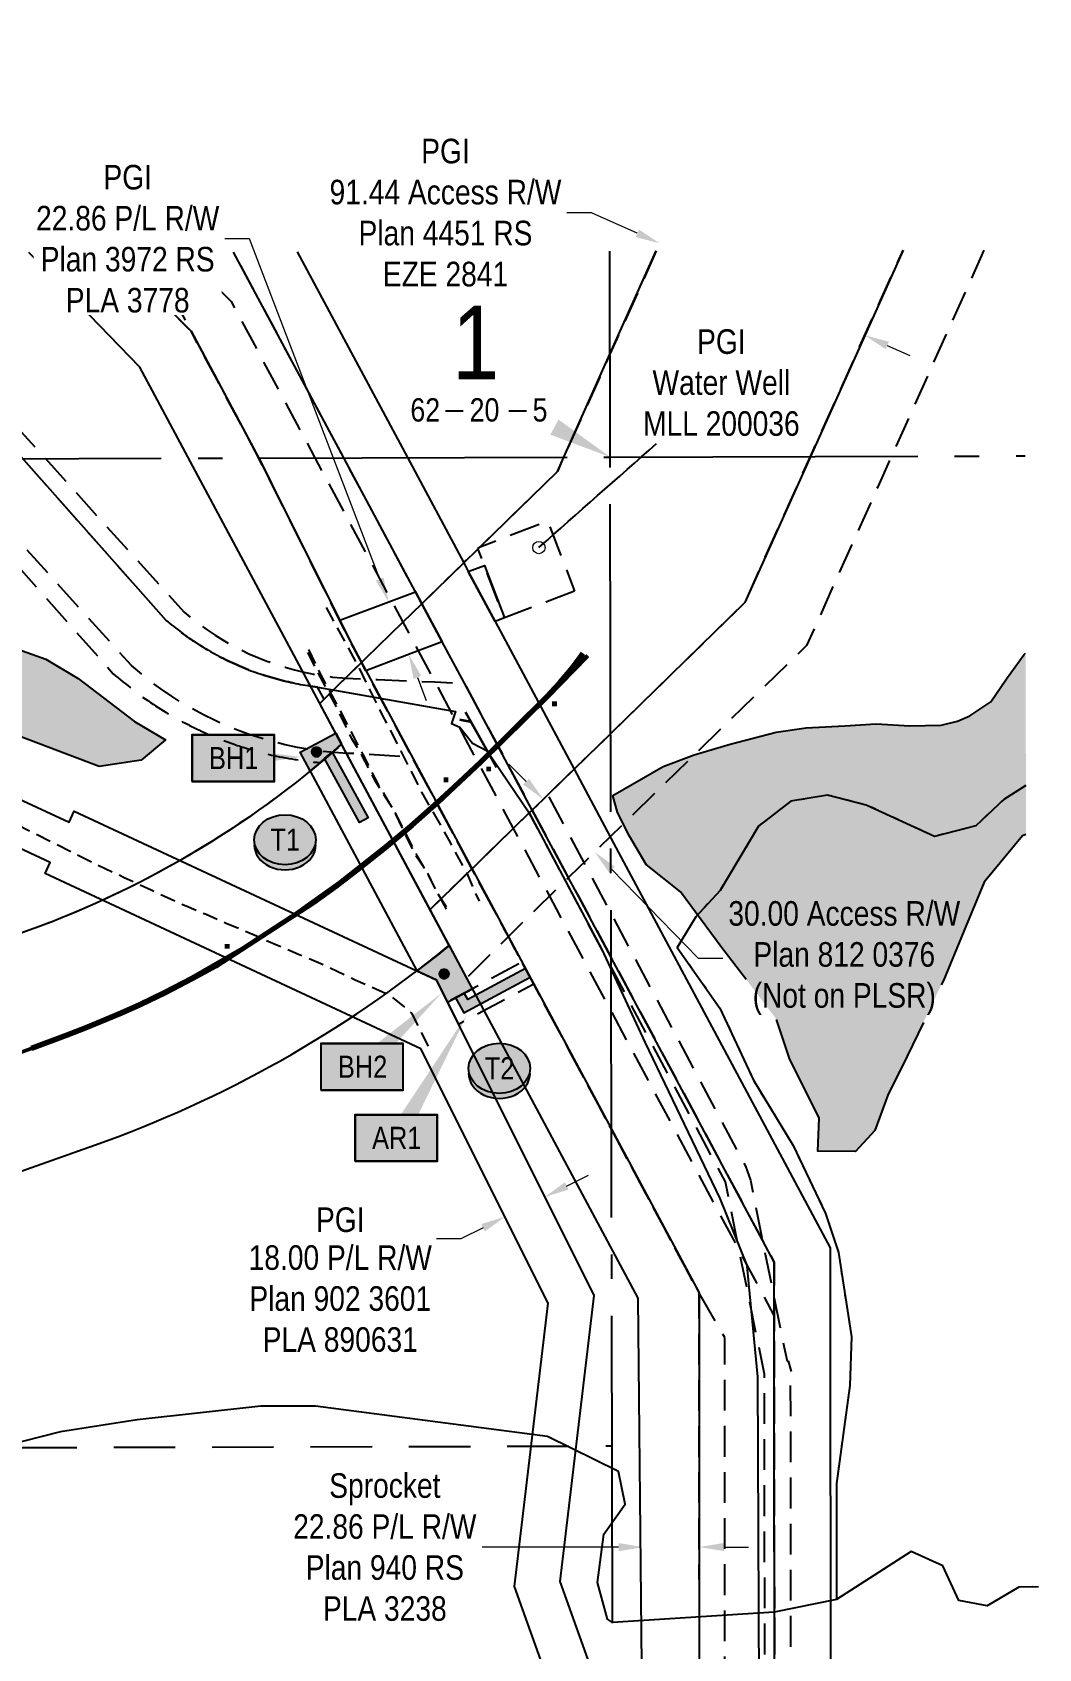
# Model space of a CAD drawing. Extents: x 507890 to 510259, y 6019787 to 6022068.
# Drawn here: x 508616 to 509025, y 6020221 to 6020878 of the extents above; entities that cross this region are included whole.
import ezdxf
from ezdxf.enums import TextEntityAlignment as Align

# ---------------------------------------------------------------- set-up
doc = ezdxf.new("R2010")
doc.units = 0
doc.header["$LTSCALE"] = 5
doc.header["$PDMODE"] = 34
doc.header["$PDSIZE"] = 0.03
for name, pattern in [('foc-ACCESSROAD', [3.75, 2.5, -1.25]), ('foc-FLOWLINE', [3.75, 2.5, -1.25]), ('foc-LSD', [8, 5, -3]), ('foc-QUARTERLINE', [33, 25, -3, 2, -3]), ('foc-WHEELTRACKS', [2, 0.4, -1.6]), ('UG_PIPE', [1.875, 1.25, -0.625])]:
    doc.linetypes.add(name, pattern=pattern)
doc.layers.get('Defpoints').update_dxf_attribs({"color": 9})
for name, color, linetype in [('10', 1, 'Continuous'), ('9', 3, 'Continuous'), ('AS-PIPE-UG', 44, 'UG_PIPE'), ('AS-TELEPHONE', 224, 'foc-TEL'), ('C-AR', 13, 'foc-ACCESSROAD'), ('C-RW', 13, 'Continuous'), ('CG-NOTES', 7, 'Continuous'), ('F-AR', 190, 'foc-ACCESSROAD'), ('F-EZE', 190, 'foc-FLOWLINE'), ('F-RW', 190, 'Continuous'), ('F-WS', 190, 'foc-ACCESSROAD'), ('L-QSEC', 8, 'foc-QUARTERLINE'), ('L-SECLBL', 7, 'Continuous'), ('L-SECTION-LSD', 7, 'foc-LSD'), ('L-TITLEDB', 4, 'Continuous'), ('P-CROSSINGS', 250, 'Continuous'), ('P-IOP1', 10, 'Continuous'), ('P-TEMP-H', 41, 'Continuous'), ('P-TEMP_WORKSPACE', 46, 'Continuous'), ('P-WORKAREA', 113, 'Continuous'), ('P-WORKAREA-H', 111, 'Continuous'), ('T-CREEK', 160, 'Continuous'), ('T-WATER-H', 133, 'Continuous'), ('T-WATER-P3', 160, 'foc-WHEELTRACKS')]:
    doc.layers.add(name, color=color, linetype=linetype)
for name, color, linetype, lineweight in [('AS-GENERAL', 48, 'Continuous', 18), ('F-AR-T', 190, 'Continuous', 9), ('F-RW-T', 190, 'Continuous', 9), ('F-WS-T', 190, 'Continuous', 9)]:
    doc.layers.add(name, color=color, linetype=linetype, lineweight=lineweight)
doc.layers.add('P-100m WELL BORE BUFFER', color=7, linetype='Continuous', true_color=0xf5ffd6)
doc.styles.add('80CG', font='ARIALN.TTF', dxfattribs={"height": 10})
doc.styles.add('80L', font='ARIALN.TTF', dxfattribs={"height": 10})
doc.styles.add('foc-LtypeFont', font='ARIALN.TTF', dxfattribs={"height": 7.35})
doc.styles.add('SIMPLEX', font='ARIALN.TTF')
doc.linetypes.add('foc-TEL', pattern='A,2,-1,["T",foc-LtypeFont,S=0.2,R=0,X=-0.425,Y=-0.75],-1.24,8', length=12.24)
doc.linetypes.add('foc-TEL-NOLINE', pattern='A,0,-2,["T",foc-LtypeFont,S=0.2,R=0,X=-0.425,Y=-0.75],-10.24', length=12.24)
doc.linetypes.add('foc-TOPO-flowdirection-NOLINE', pattern='A,0,[">",foc-LtypeFont,S=0.3,R=0,X=0,Y=-0.945],-20,[">",foc-LtypeFont,S=0.3,R=0,X=0,Y=-0.945],0', length=20)
doc.dimstyles.new('Compass 5 000', dxfattribs={"dimscale": 5, "dimtxt": 9, "dimasz": 2, "dimexe": 0.2, "dimexo": 0.0625, "dimgap": 0.5, "dimtad": 0, "dimtih": 1, "dimtoh": 1, "dimzin": 0, "dimdsep": 46, "dimtxsty": '80CG', "dimcen": 0.1, "dimse1": 1, "dimse2": 1, "dimclrd": 256, "dimclrt": 256, "dimaunit": 1, "dimadec": 4, "dimazin": 0, "dimtfac": 0.06, "dimtofl": 0, "dimtmove": 0, "dimatfit": 1, "dimfxl": 0.2, "dimtolj": 1, "dimtzin": 0, "dimlwd": -1, "dimarcsym": 0})

# ---------------------------------------------------------------- blocks, each defined once
blk = doc.blocks.new('L-SECLBL')
at = {"layer": '9', "color": 7}
for p, q in [((-5.08, -27.83), (-12.29, -27.83)), ((20.7, -27.83), (13.5, -27.83))]:
    blk.add_line(p, q, dxfattribs=at)
at = {"layer": '10', "color": 2, "style": 'SIMPLEX'}
blk.add_attdef('SEC', text='', height=30, dxfattribs=at).set_placement((0, 0), align=Align.MIDDLE)
at = {"layer": '10', "color": 5, "style": '80L'}
blk.add_attdef('TWP', text='', height=9.5, dxfattribs=at).set_placement((-14.43, -27.37), align=Align.MIDDLE_RIGHT)
blk.add_attdef('RGE', text='', height=9.5, dxfattribs=at).set_placement((3.62, -27.37), align=Align.MIDDLE_CENTER)
blk.add_attdef('MER', text='', height=9.5, dxfattribs=at).set_placement((23.17, -27.37), align=Align.MIDDLE_LEFT)
blk = doc.blocks.new('*D444')
at = {"layer": 'Defpoints', "color": 0, "transparency": 16777216}
for p in [(508864.27, 6020282.12), (508887.11, 6020282.13), (508887.13, 6020262.28)]:
    blk.add_point(p, dxfattribs=at)
at = {"layer": 'F-RW-T', "transparency": 16777216}
for p, q in [((508854.28, 6020262.26), (508798.82, 6020262.23)), ((508897.13, 6020262.28), (508907.13, 6020262.29))]:
    blk.add_line(p, q, dxfattribs=at)
for points in [[(508854.28, 6020263.93), (508854.28, 6020260.59), (508864.28, 6020262.26)], [(508897.12, 6020263.95), (508897.13, 6020260.62), (508887.13, 6020262.28)]]:
    blk.add_solid(points, dxfattribs=at)
at = {"layer": 'F-RW-T', "transparency": 16777216, "insert": (508759.29, 6020262.23), "char_height": 10, "attachment_point": 5, "style": '80CG', "bg_fill": 3, "box_fill_scale": 1.1, "bg_fill_color": 256, "bg_fill_true_color": 13158600, "bg_fill_transparency": 0}
blk.add_mtext('\\A1;Sprocket\\P22.86 P/L R/W\\PPlan 940 RS\\PPLA 3238', dxfattribs=at)
blk = doc.blocks.new('*D480')
at = {"layer": 'Defpoints', "color": 0, "transparency": 16777216}
for p in [(508887.12, 6020273.5), (508917.61, 6020273.52), (508887.16, 6020192.85)]:
    blk.add_point(p, dxfattribs=at)
at = {"layer": 'F-AR-T', "transparency": 16777216}
for p, q in [((508877.16, 6020192.85), (508796.47, 6020192.8)), ((508927.65, 6020192.87), (508937.65, 6020192.88))]:
    blk.add_line(p, q, dxfattribs=at)
for points in [[(508877.16, 6020194.51), (508877.16, 6020191.18), (508887.16, 6020192.85)], [(508927.65, 6020194.54), (508927.65, 6020191.21), (508917.65, 6020192.87)]]:
    blk.add_solid(points, dxfattribs=at)
at = {"layer": 'F-AR-T', "transparency": 16777216, "insert": (508762.18, 6020192.8), "char_height": 10, "attachment_point": 5, "style": '80CG'}
blk.add_mtext('\\A1;Sprocket\\P30.48 A/R\\PLOC 940700', dxfattribs=at)
blk = doc.blocks.new('*D482')
at = {"layer": 'Defpoints', "color": 0, "transparency": 16777216}
for p in [(508752.13, 6020643.24), (508760.81, 6020646.57), (508760.29, 6020621.91)]:
    blk.add_point(p, dxfattribs=at)
at = {"layer": 'F-RW-T', "transparency": 16777216}
for p, q in [((508704.31, 6020794.22), (508694.31, 6020794.22)), ((508757.24, 6020655.91), (508704.31, 6020794.22)), ((508772.55, 6020615.89), (508776.12, 6020606.55))]:
    blk.add_line(p, q, dxfattribs=at)
for points in [[(508758.79, 6020656.5), (508755.68, 6020655.31), (508760.81, 6020646.57)], [(508774.11, 6020616.48), (508770.99, 6020615.29), (508768.97, 6020625.23)]]:
    blk.add_solid(points, dxfattribs=at)
at = {"layer": 'F-RW-T', "transparency": 16777216, "insert": (508654.77, 6020794.22), "char_height": 10, "attachment_point": 5, "style": '80CG', "bg_fill": 3, "box_fill_scale": 1.1, "bg_fill_color": 256, "bg_fill_true_color": 13158600, "bg_fill_transparency": 0}
blk.add_mtext('\\A1;PGI\\P22.86 P/L R/W\\PPlan 3972 RS\\PPLA 3778', dxfattribs=at)
blk = doc.blocks.new('*D483')
at = {"layer": 'Defpoints', "color": 0, "transparency": 16777216}
for p in [(508873.85, 6020615.3), (508894.79, 6020593.83), (508823.69, 6020566.35)]:
    blk.add_point(p, dxfattribs=at)
at = {"layer": 'F-AR-T', "transparency": 16777216}
for p, q in [((508816.7, 6020573.51), (508809.72, 6020580.67)), ((508851.61, 6020537.73), (508886.71, 6020501.76)), ((508886.71, 6020501.76), (508896.71, 6020501.76))]:
    blk.add_line(p, q, dxfattribs=at)
for points in [[(508817.9, 6020574.67), (508815.51, 6020572.35), (508823.69, 6020566.35)], [(508852.8, 6020538.9), (508850.42, 6020536.57), (508844.63, 6020544.89)]]:
    blk.add_solid(points, dxfattribs=at)
at = {"layer": 'F-AR-T', "transparency": 16777216, "insert": (508946.05, 6020501.76), "char_height": 10, "attachment_point": 5, "style": '80CG'}
blk.add_mtext('\\A1;30.00 Access R/W\\PPlan 812 0376\\P(Not on PLSR)', dxfattribs=at)
blk = doc.blocks.new('*D484')
at = {"layer": 'Defpoints', "color": 0, "transparency": 16777216}
for p in [(508954.42, 6020754.99), (508835.26, 6020712.65), (508918.64, 6020675.25)]:
    blk.add_point(p, dxfattribs=at)
at = {"layer": 'F-AR-T', "transparency": 16777216}
for p, q in [((508843.29, 6020804.84), (508833.29, 6020804.84)), ((508861.91, 6020796.49), (508843.29, 6020804.84)), ((508963.54, 6020750.89), (508972.66, 6020746.8))]:
    blk.add_line(p, q, dxfattribs=at)
for points in [[(508862.59, 6020798.01), (508861.23, 6020794.97), (508871.03, 6020792.39)], [(508964.22, 6020752.41), (508962.86, 6020749.37), (508954.42, 6020754.99)]]:
    blk.add_solid(points, dxfattribs=at)
at = {"layer": 'F-AR-T', "transparency": 16777216, "insert": (508783.95, 6020804.84), "char_height": 10, "attachment_point": 5, "style": '80CG'}
blk.add_mtext('\\A1;PGI\\P91.44 Access R/W\\PPlan 4451 RS\\PEZE 2841', dxfattribs=at)
blk = doc.blocks.new('Temp_Area_Small_Pink')
at = {"true_color": 0xff8aff}
h = blk.add_hatch(color=211, dxfattribs=at)
h.dxf.hatch_style = 1
h.paths.add_polyline_path([(-16.83, -9.44), (16.33, -9.44), (16.33, 9.05), (-16.83, 9.05)])
at = {"color": 250}
for points in [[(-17.03, -9.64), (16.53, -9.64), (16.53, 9.25), (-17.03, 9.25)], [(-16.93, -9.54), (16.43, -9.54), (16.43, 9.15), (-16.93, 9.15)]]:
    blk.add_lwpolyline(points, close=True, dxfattribs=at)
at = {"color": 250, "style": '80L'}
blk.add_attdef('TEMPORARY', text='', height=9, dxfattribs=at).set_placement((0, -0.15), align=Align.MIDDLE_CENTER)
blk = doc.blocks.new('*X524')
at = {"color": 0}
for p, q in [((102.1, -2061.6), (108.8, -2061.6)), ((102.1, -2068.4), (108.8, -2068.4)), ((102.2, -2061.7), (108.8, -2061.7)), ((102.2, -2068.3), (108.7, -2068.3)), ((102.3, -2061.4), (108.6, -2061.4)), ((102.3, -2061.9), (108.6, -2061.9)), ((102.3, -2068.1), (108.6, -2068.1)), ((102.3, -2068.6), (108.7, -2068.6)), ((102.5, -2061.2), (108.5, -2061.2)), ((102.5, -2062), (108.4, -2062)), ((102.5, -2068), (108.4, -2068)), ((102.5, -2068.7), (108.5, -2068.7)), ((102.6, -2062.2), (108.3, -2062.2)), ((102.7, -2061.1), (108.2, -2061.1)), ((102.7, -2067.8), (108.3, -2067.8)), ((102.7, -2068.9), (108.3, -2068.9)), ((102.8, -2062.3), (108.1, -2062.3)), ((102.8, -2067.7), (108.1, -2067.7)), ((102.9, -2060.9), (108, -2060.9)), ((102.9, -2069.1), (108, -2069.1)), ((103, -2062.5), (108, -2062.5)), ((103, -2067.5), (108, -2067.5)), ((103.1, -2062.7), (107.8, -2062.7)), ((103.1, -2067.3), (107.8, -2067.3)), ((103.2, -2060.8), (107.7, -2060.8)), ((103.2, -2069.2), (107.8, -2069.2)), ((103.3, -2062.8), (107.7, -2062.8)), ((103.3, -2067.2), (107.6, -2067.2)), ((103.4, -2063), (107.5, -2063)), ((103.4, -2067), (107.5, -2067)), ((103.5, -2060.6), (107.4, -2060.6)), ((103.5, -2069.4), (107.4, -2069.4)), ((103.6, -2063.1), (107.3, -2063.1)), ((103.6, -2066.9), (107.3, -2066.9)), ((103.7, -2063.3), (107.2, -2063.3)), ((103.8, -2066.7), (107.2, -2066.7)), ((103.9, -2060.5), (107, -2060.5)), ((103.9, -2063.4), (107, -2063.4)), ((103.9, -2066.6), (107, -2066.6)), ((103.9, -2069.5), (107.1, -2069.5)), ((104.1, -2063.6), (106.9, -2063.6)), ((104.1, -2066.4), (106.9, -2066.4)), ((104.2, -2063.7), (106.7, -2063.7)), ((104.2, -2066.2), (106.7, -2066.2)), ((104.4, -2063.9), (106.6, -2063.9)), ((104.4, -2066.1), (106.6, -2066.1)), ((104.4, -2069.7), (106.5, -2069.7)), ((104.5, -2060.3), (106.5, -2060.3)), ((104.5, -2064.1), (106.4, -2064.1)), ((104.5, -2065.9), (106.4, -2065.9)), ((104.7, -2064.2), (106.3, -2064.2)), ((104.7, -2065.8), (106.2, -2065.8)), ((104.8, -2064.4), (106.1, -2064.4)), ((104.8, -2065.6), (106.1, -2065.6)), ((105, -2064.5), (105.9, -2064.5)), ((105, -2065.5), (105.9, -2065.5)), ((105.1, -2064.7), (105.8, -2064.7)), ((105.2, -2065.3), (105.8, -2065.3)), ((105.3, -2064.8), (105.6, -2064.8)), ((105.3, -2065.2), (105.6, -2065.2))]:
    blk.add_line(p, q, dxfattribs=at)
blk = doc.blocks.new('Pile')
h = blk.add_hatch(color=255)
h.dxf.hatch_style = 1
edge = h.paths.add_edge_path()
edge.add_arc((0, 0), 0.868, 0, 360)
at = {"color": 224}
for p, q in [((0.54, -0.54), (-0.54, 0.54)), ((-0.54, -0.54), (0.54, 0.54))]:
    blk.add_line(p, q, dxfattribs=at)
blk.add_circle((0, 0), 0.768, dxfattribs=at)
at = {"color": 224, "xscale": 0.16, "yscale": 0.16, "zscale": 0.16}
blk.add_blockref('*X524', (-16.87, 330.4), dxfattribs=at)
blk = doc.blocks.new('*D533')
at = {"layer": 'Defpoints', "color": 0, "transparency": 16777216}
for p in [(508818.17, 6020416.78), (508802.07, 6020408.73), (508808.14, 6020396.59)]:
    blk.add_point(p, dxfattribs=at)
at = {"layer": 'F-RW-T', "transparency": 16777216}
for p, q in [((508833.18, 6020409.1), (508842.13, 6020413.57)), ((508790.25, 6020387.65), (508780.25, 6020387.65)), ((508799.2, 6020392.12), (508790.25, 6020387.65))]:
    blk.add_line(p, q, dxfattribs=at)
for points in [[(508832.44, 6020410.59), (508833.93, 6020407.61), (508824.24, 6020404.63)], [(508798.45, 6020393.61), (508799.94, 6020390.62), (508808.14, 6020396.59)]]:
    blk.add_solid(points, dxfattribs=at)
at = {"layer": 'F-RW-T', "transparency": 16777216, "char_height": 10, "attachment_point": 5, "style": '80CG'}
for s, insert in [('\\A1;PGI', (508741.17, 6020395.32)), ('\\A1;18.00 P/L R/W\\PPlan 902 3601\\PPLA 890631', (508741.17, 6020363.27))]:
    blk.add_mtext(s, dxfattribs=dict(at, insert=insert))
blk = doc.blocks.new('Well_proximity')
h = blk.add_hatch(color=191)
h.dxf.hatch_style = 1
edge = h.paths.add_edge_path()
edge.add_ellipse((0, 0), major_axis=(-12.5, 0), ratio=0.816297, start_angle=0, end_angle=360)
h = blk.add_hatch(color=250)
h.dxf.hatch_style = 1
edge = h.paths.add_edge_path()
edge.add_ellipse((0, -2.05), major_axis=(-12.5, 0), ratio=0.816297, start_angle=0, end_angle=180)
edge.add_line((12.5, -2.05), (12.5, 0))
edge.add_ellipse((0, 0), major_axis=(-12.5, 0), ratio=0.816297, start_angle=0, end_angle=180, ccw=False)
edge.add_line((-12.5, 0), (-12.5, -2.05))
at = {"color": 250}
blk.add_ellipse((0, 0), major_axis=(-12.5, 0), ratio=0.816297, dxfattribs=at)
blk.add_ellipse((0, -2.05), major_axis=(-12.5, 0), ratio=0.816297, start_param=0, end_param=3.141593, dxfattribs=at)
at = {"color": 250, "style": '80L'}
blk.add_attdef('CROSSING', text='', height=9, dxfattribs=at).set_placement((0.09, 0.02), align=Align.MIDDLE_CENTER)

msp = doc.modelspace()

# ---------------------------------------------------------------- hatches: boundary and pattern name
at = {"layer": 'P-IOP1'}
h = msp.add_hatch(color=256, dxfattribs=at)
h.dxf.hatch_style = 1
h.paths.add_polyline_path([(508827.214, 6020606.122), (508829.212, 6020606.122), (508829.212, 6020604.124), (508827.214, 6020604.124)])
h = msp.add_hatch(color=256, dxfattribs=at)
h.dxf.hatch_style = 1
h.paths.add_polyline_path([(508800.511, 6020579.666), (508802.509, 6020579.666), (508802.509, 6020577.668), (508800.511, 6020577.668)])
h = msp.add_hatch(color=256, dxfattribs=at)
h.dxf.hatch_style = 1
h.paths.add_polyline_path([(508783.164, 6020575.213), (508785.162, 6020575.213), (508785.162, 6020573.215), (508783.164, 6020573.215)])
h = msp.add_hatch(color=256, dxfattribs=at)
h.dxf.hatch_style = 1
h.paths.add_polyline_path([(508694.247, 6020507.539), (508696.245, 6020507.539), (508696.245, 6020505.541), (508694.247, 6020505.541)])
at = {"layer": 'P-TEMP-H'}
h = msp.add_hatch(color=256, dxfattribs=at)
h.dxf.hatch_style = 1
edge = h.paths.add_edge_path()
edge.add_line((508739.311, 6020593.259), (508741.669, 6020588.853))
edge.add_arc((508481.522, 6020880.42), 390.753, 309.277317, 311.740621, ccw=False)
edge.add_line((508728.898, 6020577.942), (508724.844, 6020585.515))
edge.add_line((508724.844, 6020585.515), (508739.311, 6020593.259))
h = msp.add_hatch(color=256, dxfattribs=at)
h.dxf.hatch_style = 1
edge = h.paths.add_edge_path()
edge.add_line((508772.432, 6020496.615), (508780.157, 6020493.014))
edge.add_line((508780.157, 6020493.014), (508784.738, 6020483.853))
edge.add_line((508784.738, 6020483.853), (508794.951, 6020489.319))
edge.add_line((508794.951, 6020489.319), (508785.517, 6020506.943))
edge.add_arc((508439.864, 6020931.419), 547.408, 307.411286, 309.15607, ccw=False)
h = msp.add_hatch(color=256, dxfattribs=at)
h.dxf.hatch_style = 1
h.paths.add_polyline_path([(508788.082, 6020485.643), (508791.372, 6020479.496), (508818.384, 6020493.956), (508816.498, 6020497.48), (508793.01, 6020484.907), (508791.607, 6020487.529)])
at = {"layer": 'P-WORKAREA-H'}
h = msp.add_hatch(color=256, dxfattribs=at)
h.dxf.hatch_style = 1
h.paths.add_polyline_path([(508737.897, 6020585.531), (508752.49, 6020558.84), (508748.982, 6020556.922), (508734.798, 6020582.865)])
at = {"layer": 'T-WATER-H'}
h = msp.add_hatch(color=256, dxfattribs=at)
h.dxf.hatch_style = 1
h.paths.add_polyline_path([(508643.114, 6020579.646), (508584.777, 6020601.834), (508530.102, 6020627.222), (508525.052, 6020626.852), (508519.985, 6020625.509), (508524.469, 6020640.077), (508538.952, 6020643.083), (508557.143, 6020643.281), (508576.284, 6020639.487), (508621.546, 6020623.257), (508634.634, 6020615.455), (508657.55, 6020598.037), (508670.171, 6020590.501), (508660.29, 6020582.247)])
h = msp.add_hatch(color=256, dxfattribs=at)
h.dxf.hatch_style = 1
h.paths.add_polyline_path([(509019.922, 6020552.002), (509019.779, 6020625.2), (509018.983, 6020625.045), (509012.053, 6020615.255), (509005.613, 6020605.977), (508997.073, 6020600.226), (508992.033, 6020598.098), (508985.453, 6020596.458), (508972.753, 6020596.218), (508959.013, 6020596.989), (508946.313, 6020596.239), (508930.573, 6020595.45), (508918.403, 6020593.7), (508899.684, 6020588.771), (508885.024, 6020584.431), (508872.404, 6020579.622), (508851.972, 6020567.911), (508853.934, 6020560.973), (508858.684, 6020551.394), (508865.504, 6020539.824), (508879.504, 6020528.655), (508896.304, 6020505.995), (508918.553, 6020476.816), (508923.743, 6020460.927), (508935.843, 6020436.698), (508935.3, 6020423.249), (508950.673, 6020423.158), (508958.493, 6020431.647), (508963.823, 6020445.997), (508971.663, 6020461.905), (508979.493, 6020478.324), (508986.343, 6020492.693), (508994.623, 6020512.692), (509002.893, 6020532.681), (509018.523, 6020551.449)])

# ---------------------------------------------------------------- linework, layer by layer
at = {"color": 250, "flags": 128}
for points in [[(508725.247, 6020583.579, 0, 7.496, 0), (508697.854, 6020583.239, 0, 0, 0)], [(508782.521, 6020487.685, 0, 7.496, 0), (508750.259, 6020457.741, 0, 0, 0)], [(508792.97, 6020479.217, 0, 7.496, 0), (508764.137, 6020428.814, 0, 0, 0)]]:
    msp.add_lwpolyline(points, format="xyseb", dxfattribs=at)
for p in [(508731.491, 6020585.601), (508783.371, 6020495.398)]:
    msp.add_point(p)
at = {"layer": 'AS-GENERAL', "const_width": 0.999, "flags": 128}
for points in [[(508789.685, 6020598.717), (508794.622, 6020597.778)], [(508804.681, 6020579.323), (508792.07, 6020601.815)]]:
    msp.add_lwpolyline(points, dxfattribs=at)
at = {"layer": 'AS-PIPE-UG', "flags": 128}
for points in [[(508735.4, 6020644.319), (508747.926, 6020621.41), (508758.261, 6020600.583), (508765.983, 6020585.643), (508774.233, 6020569.176), (508785.301, 6020549.771), (508792.566, 6020536.269), (508797.607, 6020524.866)], [(508784.349, 6020521.721), (508775.927, 6020537.475), (508771.861, 6020543.399), (508763.157, 6020561.451), (508755.565, 6020573.536), (508749.971, 6020584.349), (508745.919, 6020590.925), (508739.513, 6020604.166), (508732.169, 6020617.793), (508727.707, 6020626.597)], [(508728.208, 6020627.244), (508732.58, 6020618.197), (508740.034, 6020604.436), (508750.362, 6020584.519), (508756.624, 6020572.339), (508763.021, 6020561.589), (508772.307, 6020543.436), (508776.807, 6020535.965), (508780.4, 6020528.582), (508784.577, 6020521.94)], [(508609.26, 6020556.336), (508642.144, 6020539.897), (508653.391, 6020534.567), (508664.294, 6020529.483), (508678.538, 6020522.955), (508686.647, 6020519.593), (508694.75, 6020516.017), (508707.095, 6020510.781), (508715.622, 6020507.027), (508724.202, 6020503.372), (508735.394, 6020498.612), (508747.276, 6020492.958), (508761.356, 6020486.703), (508770.089, 6020479.396), (508777.946, 6020463.966)]]:
    msp.add_lwpolyline(points, dxfattribs=at)
at = {"layer": 'AS-TELEPHONE', "linetype": 'foc-TEL-NOLINE', "flags": 128}
msp.add_lwpolyline([(508537.923, 6020788.417), (508627.309, 6020687.666), (508670.419, 6020639.076), (508671.188, 6020638.442), (508671.961, 6020637.81), (508672.738, 6020637.179), (508673.522, 6020636.558), (508674.31, 6020635.939), (508675.082, 6020635.336), (508675.899, 6020634.715), (508676.701, 6020634.11), (508677.488, 6020633.52), (508678.319, 6020632.914), (508679.135, 6020632.322), (508679.935, 6020631.746), (508680.779, 6020631.156), (508681.129, 6020630.911), (508681.611, 6020630.596), (508682.432, 6020630.064), (508683.296, 6020629.52), (508684.145, 6020628.989), (508684.979, 6020628.471), (508685.855, 6020627.943), (508686.717, 6020627.427), (508687.563, 6020626.924), (508688.45, 6020626.413), (508689.323, 6020625.913), (508690.182, 6020625.426), (508691.081, 6020624.93), (508691.964, 6020624.447), (508692.805, 6020623.993), (508693.75, 6020623.531), (508694.65, 6020623.095), (508695.536, 6020622.668), (508696.461, 6020622.238), (508697.371, 6020621.818), (508698.269, 6020621.409), (508699.203, 6020620.995), (508700.123, 6020620.593), (508701.03, 6020620.199), (508701.972, 6020619.805), (508702.902, 6020619.42), (508703.819, 6020619.043), (508704.832, 6020618.641), (508705.711, 6020618.321), (508706.639, 6020617.991), (508707.602, 6020617.663), (508708.552, 6020617.343), (508709.49, 6020617.032), (508710.46, 6020616.722), (508711.417, 6020616.42), (508712.362, 6020616.126), (508713.339, 6020615.836), (508714.303, 6020615.552), (508715.255, 6020615.276), (508716.238, 6020615.004), (508717.209, 6020614.739), (508718.096, 6020614.506), (508719.159, 6020614.268), (508720.137, 6020614.051), (508721.104, 6020613.841), (508722.1, 6020613.638), (508723.083, 6020613.44), (508724.056, 6020613.249), (508725.056, 6020613.065), (508726.044, 6020612.887), (508727.023, 6020612.714), (508728.025, 6020612.55), (508729.017, 6020612.39), (508730, 6020612.237), (508731.033, 6020612.087), (508731.985, 6020611.993)], dxfattribs=at)
at = {"layer": 'AS-TELEPHONE', "flags": 128}
for points in [[(508731.985, 6020611.993), (508788.058, 6020601.999), (508786.424, 6020597.227), (508789.803, 6020595.651), (508794.943, 6020589.176), (508800.842, 6020586.086), (508818.029, 6020560.831), (508847.515, 6020505.302), (508864.985, 6020467.59), (508895.498, 6020404.072), (508906.611, 6020376.479)], [(508913.433, 6019811.565), (508912.794, 6019890.429), (508910.924, 6020331.48), (508906.611, 6020376.479)]]:
    msp.add_lwpolyline(points, dxfattribs=at)
at = {"layer": 'C-AR', "const_width": 1.499, "flags": 128}
msp.add_lwpolyline([(508841.746, 6020624.862), (508835.92, 6020618.86), (508831.051, 6020613.882), (508825.51, 6020608.197), (508798.532, 6020581.599), (508787.704, 6020571.381), (508780.837, 6020565.022), (508770.448, 6020555.868), (508759.565, 6020546.783), (508749.18, 6020538.438), (508739.735, 6020531.223), (508732.434, 6020525.992), (508730.381, 6020524.608), (508716.93, 6020515.631), (508690.644, 6020498.72), (508681.169, 6020493.469), (508670.01, 6020487.67), (508659.844, 6020482.793), (508652.251, 6020479.397), (508637.546, 6020473.31), (508630.276, 6020470.45), (508615.691, 6020465.028), (508593.493, 6020457.017), (508563.235, 6020446.394), (508518.443, 6020430.51), (508478.294, 6020416.374), (508179.915, 6020310.039, 0.0327135), (508118.532, 6020283.632, 0.0798484), (508040.757, 6020226.908, 0.0383282), (508010.676, 6020191.536, 0.0212476), (507996.43, 6020170.057), (507941.793, 6020088.092)], format="xyb", dxfattribs=at)
at = {"layer": 'C-AR', "linetype": 'Continuous'}
for points in [[(508840.374, 6020624.683), (508835.047, 6020619.183), (508830.11, 6020614.148), (508825.951, 6020609.894), (508824.63, 6020608.547), (508797.712, 6020581.996), (508786.737, 6020571.614), (508780.182, 6020565.596), (508769.281, 6020556.014), (508759.038, 6020547.449), (508740.431, 6020532.775), (508721.125, 6020518.941), (508701.228, 6020505.996), (508680.673, 6020494.119), (508669.482, 6020488.291), (508659.432, 6020483.495), (508651.855, 6020480.095), (508637.593, 6020474.152), (508629.933, 6020471.169), (508615.408, 6020465.724)], [(508841.969, 6020624.155), (508836.143, 6020618.153), (508831.274, 6020613.175), (508825.733, 6020607.49), (508798.755, 6020580.892), (508787.927, 6020570.674), (508781.06, 6020564.315), (508770.671, 6020555.161), (508759.788, 6020546.076), (508749.403, 6020537.731), (508739.958, 6020530.516), (508730.746, 6020523.805), (508690.867, 6020498.013), (508681.392, 6020492.762), (508670.233, 6020486.963), (508660.067, 6020482.086), (508652.474, 6020478.69), (508637.769, 6020472.603), (508630.499, 6020469.743), (508615.914, 6020464.321)], [(508839.232, 6020626.007), (508836.808, 6020622.708), (508834.436, 6020619.667), (508829.872, 6020614.252), (508827.88, 6020612.048), (508824.618, 6020608.555)], [(508840.339, 6020624.943), (508838.094, 6020621.872), (508835.551, 6020618.617), (508831.054, 6020613.319), (508829.031, 6020611.103), (508825.733, 6020607.491)]]:
    msp.add_lwpolyline(points, dxfattribs=at)
at = {"layer": 'C-AR', "const_width": 1.499, "flags": 128}
msp.add_lwpolyline([(508840.027, 6020625.602), (508837.782, 6020622.531), (508835.239, 6020619.276), (508830.742, 6020613.978), (508828.719, 6020611.762), (508825.421, 6020608.15)], dxfattribs=at)
at = {"layer": 'C-AR', "flags": 128}
msp.add_lwpolyline([(508784.738, 6020483.853), (508789.21, 6020474.91), (508819.811, 6020491.291), (508815.094, 6020500.102)], close=True, dxfattribs=at)
at = {"layer": 'C-RW', "flags": 128}
msp.add_lwpolyline([(508728.873, 6020577.789), (508772.364, 6020496.576, 0.0087861), (508785.5, 6020506.944), (508741.703, 6020588.728, -0.0109284)], format="xyb", close=True, dxfattribs=at)
at = {"layer": 'CG-NOTES', "flags": 128}
msp.add_lwpolyline([(508850.895, 6020705.495, 0, 6.996, 0), (508828.224, 6020717.681, 0, 0, 0)], format="xyseb", dxfattribs=at)
at = {"layer": 'F-AR', "flags": 128}
for points in [[(508887.365, 6019811.495), (508887.328, 6019881.28), (508887.312, 6019911.439), (508887.291, 6019950.336), (508887.279, 6019973.182), (508887.275, 6019979.356), (508887.253, 6020021.143), (508887.071, 6020365.647), (508851.425, 6020432.21), (508822.146, 6020486.884), (508809.506, 6020510.488), (508794.722, 6020538.094), (508770.438, 6020583.442), (508748.956, 6020584.867), (508746.455, 6020584.944), (508743.885, 6020585.026), (508738.822, 6020585.366), (508733.775, 6020585.884), (508728.75, 6020586.583), (508723.753, 6020587.46), (508718.79, 6020588.513), (508713.867, 6020589.742), (508708.992, 6020591.146), (508704.169, 6020592.722), (508699.406, 6020594.468), (508694.707, 6020596.383), (508690.08, 6020598.463), (508685.529, 6020600.706), (508681.061, 6020603.11), (508676.681, 6020605.671), (508672.396, 6020608.387), (508668.209, 6020611.252), (508664.127, 6020614.265), (508656.297, 6020620.717), (508580.329, 6020704.749), (508504.78, 6020788.327)], [(508545.746, 6020788.438), (508621.294, 6020704.861), (508677.692, 6020642.477), (508680.716, 6020639.966), (508683.826, 6020637.562), (508687.019, 6020635.268), (508690.29, 6020633.089), (508693.635, 6020631.024), (508697.05, 6020629.078), (508700.532, 6020627.253), (508704.075, 6020625.55), (508707.676, 6020623.973), (508711.33, 6020622.523), (508715.032, 6020621.202), (508718.778, 6020620.011), (508722.564, 6020618.952), (508726.384, 6020618.027), (508729.05, 6020617.479), (508730.235, 6020617.236), (508734.111, 6020616.58), (508738.007, 6020616.06), (508741.919, 6020615.677), (508743.302, 6020615.613), (508749.772, 6020615.323), (508756.258, 6020615.053), (508779.603, 6020614.079), (508791.626, 6020613.534), (508819.203, 6020561.978), (508833.667, 6020534.932), (508833.925, 6020534.45), (508838.106, 6020526.68), (508851.289, 6020502.045), (508912.761, 6020387.128), (508917.548, 6020378.184), (508917.557, 6020363.536), (508917.563, 6020356.195), (508917.766, 6019973.199), (508917.778, 6019950.353), (508917.798, 6019911.519), (508917.815, 6019881.36), (508917.83, 6019852.163), (508917.852, 6019811.577)], [(508897.727, 6019811.523), (508897.716, 6019832.413), (508897.69, 6019881.308), (508897.674, 6019911.467), (508897.653, 6019950.342), (508897.641, 6019973.188), (508897.443, 6020347.555), (508887.071, 6020365.647), (508851.425, 6020432.21), (508822.146, 6020486.884), (508809.506, 6020510.488), (508794.722, 6020538.094), (508770.438, 6020583.442), (508745.274, 6020630.433), (508708.085, 6020705.099), (508680.51, 6020756.648), (508648.416, 6020788.716)], [(508676.812, 6020788.792), (508696.846, 6020768.774), (508730.874, 6020705.162), (508760.783, 6020649.259), (508761.983, 6020647.015), (508766.617, 6020638.353), (508771.646, 6020628.953), (508772.846, 6020626.71), (508779.603, 6020614.079), (508791.015, 6020592.747), (508811.498, 6020554.46), (508814.247, 6020549.321), (508828.971, 6020521.796), (508851.332, 6020479.997), (508903.436, 6020382.6), (508917.563, 6020356.195), (508917.766, 6019973.199), (508917.778, 6019950.353), (508917.798, 6019911.519), (508917.815, 6019881.36), (508917.83, 6019852.163), (508917.852, 6019811.577)], [(509002.844, 6020789.673), (508959.666, 6020693.435), (508930.705, 6020628.879), (508872.052, 6020571.651), (508857.166, 6020557.126), (508846.488, 6020546.707), (508840.14, 6020540.513), (508838.965, 6020539.367), (508832.437, 6020532.998), (508817.442, 6020518.367), (508792.584, 6020493.69), (508777.688, 6020521.505), (508796.502, 6020539.827), (508811.498, 6020554.46), (508818.029, 6020560.831), (508819.2, 6020561.974), (508825.548, 6020568.168), (508836.226, 6020578.586), (508851.113, 6020593.112), (508905.683, 6020646.357), (508932.309, 6020705.709), (508969.941, 6020789.584)]]:
    msp.add_lwpolyline(points, dxfattribs=at)
at = {"layer": 'F-AR', "linetype": 'Continuous', "flags": 128}
msp.add_lwpolyline([(508969.941, 6020789.584), (508932.309, 6020705.709), (508905.683, 6020646.357), (508851.113, 6020593.112), (508836.226, 6020578.586), (508825.548, 6020568.168), (508819.2, 6020561.974), (508818.029, 6020560.831), (508811.498, 6020554.46), (508796.502, 6020539.827), (508777.688, 6020521.505), (508741.693, 6020588.721), (508732.825, 6020605.281), (508738.951, 6020611.347), (508751.621, 6020623.72), (508766.617, 6020638.353), (508774.319, 6020645.867), (508791.347, 6020662.479), (508797.173, 6020668.167), (508798.01, 6020668.981), (508829.413, 6020699.62), (508832.024, 6020705.443), (508850.813, 6020747.317), (508869.655, 6020789.313)], dxfattribs=at)
at = {"layer": 'F-EZE', "flags": 128}
for points in [[(508663.333, 6020788.756), (508680.51, 6020756.648), (508648.416, 6020788.716)], [(508888.559, 6019811.498), (508897.716, 6019832.413), (508914.084, 6019869.793), (508914.072, 6019881.35), (508914.042, 6019911.509), (508914.003, 6019950.35), (508913.979, 6019973.196), (508913.613, 6020332.555), (508903.436, 6020382.6), (508897.706, 6020410.782), (508851.297, 6020498.179), (508818.029, 6020560.831), (508819.2, 6020561.974), (508825.549, 6020568.168), (508851.255, 6020519.756), (508905.899, 6020417.157), (508907.967, 6020411.524), (508912.756, 6020387.14), (508917.557, 6020363.525), (508922.776, 6020337.854), (508923.199, 6020337.975), (508924.845, 6020332.203), (508924.116, 6020331.995), (508924.505, 6019950.355), (508924.544, 6019911.537), (508924.575, 6019881.378), (508924.589, 6019867.599), (508917.83, 6019852.163), (508900.038, 6019811.529)]]:
    msp.add_lwpolyline(points, dxfattribs=at)
at = {"layer": 'F-RW'}
for points in [[(508844.77, 6019811.38), (508844.703, 6019880.019), (508844.674, 6019910.178), (508844.532, 6020155.312), (508812, 6020246.205), (508825.72, 6020361.409), (508773.988, 6020464.939), (508621.215, 6020536.2), (508623.281, 6020540.637), (508538.361, 6020580.184), (508454.673, 6020604.527), (508368.446, 6020685.098), (508360.169, 6020702.793), (508320.412, 6020787.829)], [(508340.245, 6020787.883), (508379.999, 6020702.855), (508383.27, 6020695.865), (508463.817, 6020620.602), (508544.705, 6020597.074), (508630.919, 6020557.039), (508633.039, 6020561.565), (508780.092, 6020492.972), (508844.221, 6020364.631), (508830.365, 6020248.281), (508862.422, 6020158.781), (508862.557, 6020019.983), (508862.598, 6019978.197), (508862.664, 6019910.234), (508862.693, 6019880.074), (508862.76, 6019811.428)], [(508864.517, 6019811.433), (508864.479, 6019881.22), (508864.463, 6019911.379), (508864.427, 6019979.343), (508864.405, 6020021.129), (508864.331, 6020159.927), (508862.323, 6020363.462), (508659.642, 6020742.088), (508614.606, 6020788.624)], [(508648.416, 6020788.716), (508680.51, 6020756.648), (508708.085, 6020705.099), (508745.274, 6020630.433), (508887.071, 6020365.647), (508887.253, 6020021.143), (508887.275, 6019979.356), (508887.279, 6019973.182), (508887.291, 6019950.336), (508887.312, 6019911.439), (508887.328, 6019881.28), (508887.365, 6019811.495)], [(508917.766, 6019973.199), (508917.563, 6020356.195), (508917.557, 6020363.536), (508917.548, 6020378.184), (508912.761, 6020387.128), (508851.289, 6020502.045), (508838.106, 6020526.68), (508833.925, 6020534.45), (508833.667, 6020534.932), (508819.203, 6020561.978), (508791.626, 6020613.534), (508782.578, 6020630.432), (508774.319, 6020645.867), (508771.714, 6020650.738), (508742.58, 6020705.194), (508697.828, 6020788.849)], [(508723.705, 6020788.919), (508768.457, 6020705.266), (508791.347, 6020662.479), (508793.224, 6020658.969), (508804.087, 6020638.663), (508836.226, 6020578.586), (508850.95, 6020551.062), (508851.195, 6020550.599), (508940.372, 6020383.909), (508940.586, 6019980.824)]]:
    msp.add_lwpolyline(points, dxfattribs=at)
for points in [[(508793.224, 6020658.969), (508799.742, 6020661.462), (508807.909, 6020640.126), (508804.087, 6020638.663), (508793.224, 6020658.969)], [(508772.846, 6020626.71), (508751.629, 6020618.565), (508740.948, 6020639.118), (508761.983, 6020647.015), (508771.714, 6020650.738), (508774.319, 6020645.867), (508782.578, 6020630.432), (508772.846, 6020626.71)]]:
    msp.add_lwpolyline(points, close=True, dxfattribs=at)
at = {"layer": 'F-WS', "flags": 128}
msp.add_lwpolyline([(508497.263, 6020788.307), (508571.415, 6020704.724), (508648.903, 6020617.39), (508649.87, 6020616.585), (508650.841, 6020615.777), (508651.815, 6020614.969), (508652.798, 6020614.168), (508653.786, 6020613.366), (508654.774, 6020612.568), (508655.776, 6020611.774), (508656.78, 6020610.984), (508657.783, 6020610.197), (508658.804, 6020609.415), (508659.824, 6020608.64), (508660.494, 6020608.134), (508660.847, 6020607.889), (508661.899, 6020607.174), (508662.949, 6020606.464), (508663.994, 6020605.763), (508665.064, 6020605.06), (508666.129, 6020604.365), (508667.188, 6020603.678), (508668.276, 6020602.991), (508669.356, 6020602.313), (508670.44, 6020601.635), (508670.812, 6020601.403), (508671.531, 6020600.967), (508672.627, 6020600.305), (508672.964, 6020600.103), (508673.733, 6020599.681), (508674.846, 6020599.073), (508675.234, 6020598.862), (508675.965, 6020598.478), (508677.088, 6020597.889), (508678.216, 6020597.302), (508679.348, 6020596.715), (508679.748, 6020596.509), (508680.484, 6020596.14), (508681.626, 6020595.573), (508682.77, 6020595.008), (508683.918, 6020594.445), (508684.332, 6020594.244), (508685.071, 6020593.894), (508686.211, 6020593.359), (508687.396, 6020592.859), (508688.567, 6020592.37), (508688.997, 6020592.192), (508689.744, 6020591.892), (508690.924, 6020591.422), (508692.106, 6020590.954), (508693.293, 6020590.488), (508693.734, 6020590.315), (508694.482, 6020590.034), (508695.676, 6020589.586), (508696.873, 6020589.143), (508698.072, 6020588.702), (508698.525, 6020588.537), (508699.275, 6020588.273), (508700.016, 6020588.014), (508700.483, 6020587.871), (508701.697, 6020587.501), (508702.915, 6020587.135), (508703.382, 6020586.995), (508704.134, 6020586.78), (508705.358, 6020586.433), (508706.583, 6020586.09), (508707.811, 6020585.749), (508708.29, 6020585.618), (508709.042, 6020585.42), (508710.275, 6020585.1), (508711.511, 6020584.782), (508712.748, 6020584.468), (508713.238, 6020584.345), (508713.988, 6020584.166), (508714.321, 6020584.087), (508715.233, 6020583.909), (508716.48, 6020583.666), (508717.729, 6020583.427), (508718.232, 6020583.331), (508718.981, 6020583.199), (508720.234, 6020582.979), (508721.49, 6020582.765), (508722.746, 6020582.553), (508723.258, 6020582.468), (508724.004, 6020582.353), (508725.263, 6020582.163), (508726.524, 6020581.975), (508727.786, 6020581.79), (508728.308, 6020581.714), (508729.012, 6020581.621), (508730.316, 6020581.505), (508731.583, 6020581.394), (508733.097, 6020581.286, -0.0909423), (508610.574, 6020511.593)], format="xyb", dxfattribs=at)
for points in [[(508663.333, 6020788.756), (508680.51, 6020756.648), (508708.085, 6020705.099), (508745.274, 6020630.433), (508749.814, 6020621.955), (508743.302, 6020615.613), (508738.952, 6020611.378), (508734.597, 6020607.108), (508731.985, 6020611.993), (508731.033, 6020612.087), (508730, 6020612.237), (508729.017, 6020612.39), (508728.025, 6020612.55), (508727.023, 6020612.714), (508726.044, 6020612.887), (508725.056, 6020613.065), (508724.056, 6020613.249), (508723.083, 6020613.44), (508722.1, 6020613.638), (508721.104, 6020613.841), (508720.137, 6020614.051), (508719.159, 6020614.268), (508718.096, 6020614.506), (508717.209, 6020614.739), (508716.238, 6020615.004), (508715.255, 6020615.276), (508714.303, 6020615.552), (508713.339, 6020615.836), (508712.362, 6020616.126), (508711.417, 6020616.42), (508710.46, 6020616.722), (508709.49, 6020617.032), (508708.552, 6020617.343), (508707.602, 6020617.663), (508706.639, 6020617.991), (508705.711, 6020618.321), (508704.832, 6020618.641), (508703.819, 6020619.043), (508702.902, 6020619.42), (508701.972, 6020619.805), (508701.03, 6020620.199), (508700.123, 6020620.593), (508699.203, 6020620.995), (508698.269, 6020621.409), (508697.371, 6020621.818), (508696.461, 6020622.238), (508695.536, 6020622.668), (508694.65, 6020623.095), (508693.75, 6020623.531), (508692.805, 6020623.993), (508691.964, 6020624.447), (508691.081, 6020624.93), (508690.182, 6020625.426), (508689.323, 6020625.913), (508688.45, 6020626.413), (508687.563, 6020626.924), (508686.717, 6020627.427), (508685.855, 6020627.943), (508684.979, 6020628.471), (508684.145, 6020628.989), (508683.296, 6020629.52), (508682.432, 6020630.064), (508681.611, 6020630.596), (508681.129, 6020630.911), (508680.779, 6020631.156), (508679.935, 6020631.746), (508679.135, 6020632.322), (508678.319, 6020632.914), (508677.488, 6020633.52), (508676.701, 6020634.11), (508675.899, 6020634.715), (508675.082, 6020635.336), (508674.31, 6020635.938), (508673.522, 6020636.558), (508672.738, 6020637.179), (508671.961, 6020637.81), (508671.188, 6020638.442), (508670.419, 6020639.076), (508612.075, 6020704.835), (508537.922, 6020788.417)], [(508869.655, 6020789.313), (508850.813, 6020747.317), (508832.024, 6020705.443), (508829.413, 6020699.62), (508798.01, 6020668.981), (508797.173, 6020668.167), (508791.347, 6020662.479), (508774.319, 6020645.867), (508771.714, 6020650.738), (508742.58, 6020705.194), (508697.828, 6020788.849)]]:
    msp.add_lwpolyline(points, dxfattribs=at)
msp.add_lwpolyline([(508836.383, 6020651.018), (508807.909, 6020640.126), (508799.742, 6020661.462), (508797.093, 6020668.383), (508798.01, 6020668.981), (508825.486, 6020679.49), (508836.383, 6020651.018)], close=True, dxfattribs=at)
at = {"layer": 'L-QSEC'}
for p, q in [((508850.895, 6020705.495), (508850.732, 6020789.262)), ((508048.367, 6020703.327), (508850.895, 6020705.495)), ((508850.895, 6020705.495), (509019.623, 6020705.951)), ((508852.455, 6019901.295), (508850.895, 6020705.495))]:
    msp.add_line(p, q, dxfattribs=at)
at = {"layer": 'L-SECTION-LSD'}
msp.add_line((508049.078, 6020301.224), (508851.675, 6020303.391), dxfattribs=at)
at = {"layer": 'L-TITLEDB', "flags": 128}
msp.add_lwpolyline([(507959.651, 6020037.377), (507961.221, 6020047.939), (508015.858, 6020129.903, -0.0212476), (508030.104, 6020151.382, -0.0383282), (508060.185, 6020186.755, -0.0798484), (508137.96, 6020243.479, -0.032754), (508188.405, 6020265.181), (508641.231, 6020425.665, 0.086497), (508785.489, 6020506.938), (508741.693, 6020588.721, -0.0982813), (508610.574, 6020511.593), (508157.863, 6020351.262, 0.0327135), (508096.48, 6020324.855), (508099.932, 6020318.071, 0.0299405), (508059.996, 6020294.629, 0.0242412), (508029.894, 6020272.257, 0.0672023), (507959.37, 6020196.413, 0.0672023)], format="xyb", dxfattribs=at)
at = {"layer": 'P-TEMP_WORKSPACE', "flags": 128}
for points in [[(508739.311, 6020593.259), (508741.669, 6020588.853, -0.0107486), (508728.898, 6020577.942), (508724.844, 6020585.515)], [(508772.432, 6020496.615), (508780.157, 6020493.014), (508784.738, 6020483.853), (508794.951, 6020489.319), (508785.517, 6020506.943, -0.0076132), (508772.432, 6020496.615)]]:
    msp.add_lwpolyline(points, format="xyb", close=True, dxfattribs=at)
at = {"layer": 'P-TEMP_WORKSPACE'}
msp.add_lwpolyline([(508788.082, 6020485.643), (508791.372, 6020479.496), (508818.384, 6020493.956), (508816.498, 6020497.48), (508793.01, 6020484.907), (508791.607, 6020487.529)], close=True, dxfattribs=at)
at = {"layer": 'P-WORKAREA'}
msp.add_lwpolyline([(508737.897, 6020585.531), (508752.49, 6020558.84), (508748.982, 6020556.922), (508734.798, 6020582.865)], close=True, dxfattribs=at)
at = {"layer": 'T-CREEK', "flags": 128}
msp.add_lwpolyline([(508643.114, 6020579.646), (508584.777, 6020601.834), (508530.102, 6020627.222), (508525.052, 6020626.852), (508519.985, 6020625.509), (508524.469, 6020640.077), (508538.952, 6020643.083), (508557.143, 6020643.281), (508576.284, 6020639.487), (508621.546, 6020623.257), (508634.634, 6020615.455), (508657.55, 6020598.037), (508670.171, 6020590.501), (508660.29, 6020582.247), (508643.114, 6020579.646)], close=True, dxfattribs=at)
for points in [[(508906.208, 6020493.005), (508896.304, 6020505.995), (508879.504, 6020528.655), (508865.504, 6020539.824), (508858.684, 6020551.394), (508853.934, 6020560.973), (508851.972, 6020567.911), (508872.404, 6020579.622), (508885.024, 6020584.431), (508899.684, 6020588.771), (508918.403, 6020593.7), (508930.573, 6020595.45), (508946.313, 6020596.239), (508959.013, 6020596.989), (508972.753, 6020596.218), (508985.453, 6020596.458), (508992.033, 6020598.098), (508997.073, 6020600.226), (509005.613, 6020605.977), (509012.053, 6020615.255), (509018.983, 6020625.045), (509019.778, 6020625.741)], [(509019.922, 6020552.002), (509018.523, 6020551.449), (509002.893, 6020532.681), (508994.623, 6020512.692), (508986.343, 6020492.693), (508985.483, 6020490.89)], [(508978.21, 6020475.633), (508971.663, 6020461.905), (508963.823, 6020445.997), (508958.493, 6020431.647), (508950.673, 6020423.158), (508935.3, 6020423.249), (508935.843, 6020436.698), (508923.743, 6020460.927), (508918.553, 6020476.816)], [(509025.073, 6020246.124), (509017.005, 6020245.966), (509004.11, 6020238.338), (508992.663, 6020240.578), (508986.139, 6020254.646), (508973.27, 6020260.436), (508942.934, 6020240.953), (508917.503, 6020235.857), (508851.889, 6020231.659), (508849.789, 6020232.955), (508845.745, 6020247.869), (508848.359, 6020267.567), (508856.979, 6020279.788), (508854.297, 6020293.018), (508825.417, 6020307.26), (508731.12, 6020319.622), (508708.848, 6020319.595), (508658.57, 6020313.98), (508627.511, 6020309.133), (508597.013, 6020301.377)]]:
    msp.add_lwpolyline(points, dxfattribs=at)
at = {"layer": 'T-CREEK', "linetype": 'foc-TOPO-flowdirection-NOLINE', "flags": 128}
for points in [[(509019.883, 6020571.965), (509010.864, 6020566.257), (508999.465, 6020555.541), (508982.76, 6020551.215), (508955.008, 6020564), (508939.195, 6020568.03), (508924.324, 6020565.544), (508911.23, 6020555.468), (508895.586, 6020529.311), (508885.717, 6020518.598), (508878.177, 6020506.1), (508895.495, 6020481.45), (508909.176, 6020452.083), (508925.229, 6020425.601), (508938.475, 6020397.895), (508943.674, 6020382.073), (508948.997, 6020347.705), (508948.277, 6020328.004), (508942.924, 6020288.17), (508942.934, 6020240.953)], [(509022.698, 6020246.078), (509017.005, 6020245.966), (509004.11, 6020238.338), (508992.663, 6020240.578), (508986.139, 6020254.646), (508973.27, 6020260.436), (508942.934, 6020240.953), (508917.503, 6020235.857), (508851.889, 6020231.659), (508849.789, 6020232.955), (508845.745, 6020247.869), (508848.359, 6020267.567), (508856.979, 6020279.788), (508854.297, 6020293.018), (508825.417, 6020307.26), (508731.12, 6020319.622), (508708.848, 6020319.595), (508658.57, 6020313.98), (508627.511, 6020309.133), (508597.013, 6020301.377), (508578.071, 6020301.475), (508563.285, 6020298.69), (508540.973, 6020279.969), (508525.978, 6020277.303), (508517.421, 6020286.13)]]:
    msp.add_lwpolyline(points, dxfattribs=at)
at = {"layer": 'T-WATER-P3', "flags": 128}
msp.add_lwpolyline([(509019.883, 6020571.965), (509010.864, 6020566.257), (508999.465, 6020555.541), (508982.76, 6020551.215), (508955.008, 6020564), (508939.195, 6020568.03), (508924.324, 6020565.544), (508911.23, 6020555.468), (508895.586, 6020529.311), (508885.717, 6020518.598), (508878.177, 6020506.1), (508895.495, 6020481.45), (508909.176, 6020452.083), (508925.229, 6020425.601), (508938.475, 6020397.895), (508943.674, 6020382.073), (508948.997, 6020347.705), (508948.277, 6020328.004), (508942.924, 6020288.17), (508942.934, 6020240.953)], dxfattribs=at)

# ---------------------------------------------------------------- block references
at = {"xscale": 2.498678349999999, "yscale": 2.498678349999999, "zscale": 2.498678349999999}
for p in [(508731.491, 6020585.601), (508783.371, 6020495.398)]:
    msp.add_blockref('Pile', p, dxfattribs=at)
at = {"layer": 'L-SECLBL', "xscale": 0.9994659999999973, "yscale": 0.9994659999999973, "zscale": 0.9994659999999973}
msp.add_blockref('L-SECLBL', (508796.194, 6020752.04), dxfattribs=at).add_auto_attribs({'SEC': '1', 'TWP': '62', 'RGE': '20', 'MER': '5'})
at = {"layer": 'P-100m WELL BORE BUFFER', "xscale": 0.99947134, "yscale": 0.99947134, "zscale": 0.99947134}
for p, values in [((508697.854, 6020583.239), {'TEMPORARY': 'BH1'}), ((508750.259, 6020457.741), {'TEMPORARY': 'BH2'}), ((508764.137, 6020428.814), {'TEMPORARY': 'AR1'})]:
    msp.add_blockref('Temp_Area_Small_Pink', p, dxfattribs=at).add_auto_attribs(values)
at = {"layer": 'P-CROSSINGS', "xscale": 0.9989764430813048, "yscale": 0.9989764430813048, "zscale": 0.9989764430813048}
for p, values in [((508718.716, 6020549.883), {'CROSSING': 'T1'}), ((508805.837, 6020456.958), {'CROSSING': 'T2'})]:
    msp.add_blockref('Well_proximity', p, dxfattribs=at).add_auto_attribs(values)

# ---------------------------------------------------------------- texts
at = {"layer": 'F-WS-T', "insert": (508896.09, 6020713.992), "char_height": 9.9947, "width": 63.21766, "attachment_point": 8, "style": '80L'}
msp.add_mtext('PGI\\PWater Well\\PMLL 200036', dxfattribs=at)

# ---------------------------------------------------------------- dimensions: what is measured, and where the dimension line sits
at = {"layer": 'F-AR-T'}
for base, p1, p2, angle, text, picture, middle in [((508954.416, 6020754.987), (508835.26, 6020712.654), (508918.643, 6020675.247), 335.838167, 'PGI\\X91.44 Access R/W\\PPlan 4451 RS\\PEZE 2841', '*D484', (508783.954, 6020804.839)), ((508823.687, 6020566.353), (508894.788, 6020593.835), (508873.848, 6020615.296), 134.29579, '30.00 Access R/W\\PPlan 812 0376\\P(Not on PLSR)', '*D483', (508946.05, 6020501.76)), ((508887.162, 6020192.851), (508917.607, 6020273.518), (508887.119, 6020273.501), 180.030399, 'Sprocket\\X30.48 A/R\\PLOC 940700', '*D480', (508762.175, 6020192.803))]:
    dim = msp.add_linear_dim(base=base, p1=p1, p2=p2, angle=angle, text=text, dimstyle='Compass 5 000', dxfattribs=at)
    dim.commit()
    dim.dimension.update_dxf_attribs({"geometry": picture, "text_midpoint": middle, "dimtype": 161})

# ---------------------------------------------------------------- leaders
at = {"layer": 'F-WS-T', "path_type": 1}
msp.add_leader([(508821.912, 6020668.663), (508869.687, 6020711.011)], dimstyle='Compass 5 000', override={"dimasz": 1, "dimgap": 0.5, "dimtad": 0, "dimldrblk": 'DotBlank'}, dxfattribs=at)

# ---------------------------------------------------------------- next in the draw order: dimensions: what is measured, and where the dimension line sits
at = {"layer": 'F-RW-T'}
for base, p1, p2, angle, text, picture, middle in [((508760.81, 6020646.566), (508760.294, 6020621.907), (508752.129, 6020643.244), 110.940132, '\\A1;\\pxqc;PGI\\P22.86 P/L R/W\\PPlan 3972 RS\\PPLA 3778', '*D482', (508654.767, 6020794.223)), ((508887.125, 6020262.277), (508864.266, 6020282.12), (508887.115, 6020282.132), 0.030399, 'Sprocket\\X22.86 P/L R/W\\PPlan 940 RS\\PPLA 3238', '*D444', (508759.285, 6020262.23))]:
    dim = msp.add_linear_dim(base=base, p1=p1, p2=p2, angle=angle, text=text, dimstyle='Compass 5 000', override={"dimtfill": 1}, dxfattribs=at)
    dim.commit()
    dim.dimension.update_dxf_attribs({"geometry": picture, "text_midpoint": middle, "dimtype": 161})

# ---------------------------------------------------------------- next in the draw order: dimensions: what is measured, and where the dimension line sits
dim = msp.add_aligned_dim(p1=(508818.165, 6020416.776), p2=(508802.072, 6020408.734), distance=13.581, text='PGI\\X18.00 P/L R/W\\PPlan 902 3601\\PPLA 890631', dimstyle='Compass 5 000', dxfattribs=at)
dim.commit()
dim.dimension.update_dxf_attribs({"geometry": '*D533', "text_midpoint": (508741.166, 6020387.646)})

doc.saveas('drawing.dxf')
